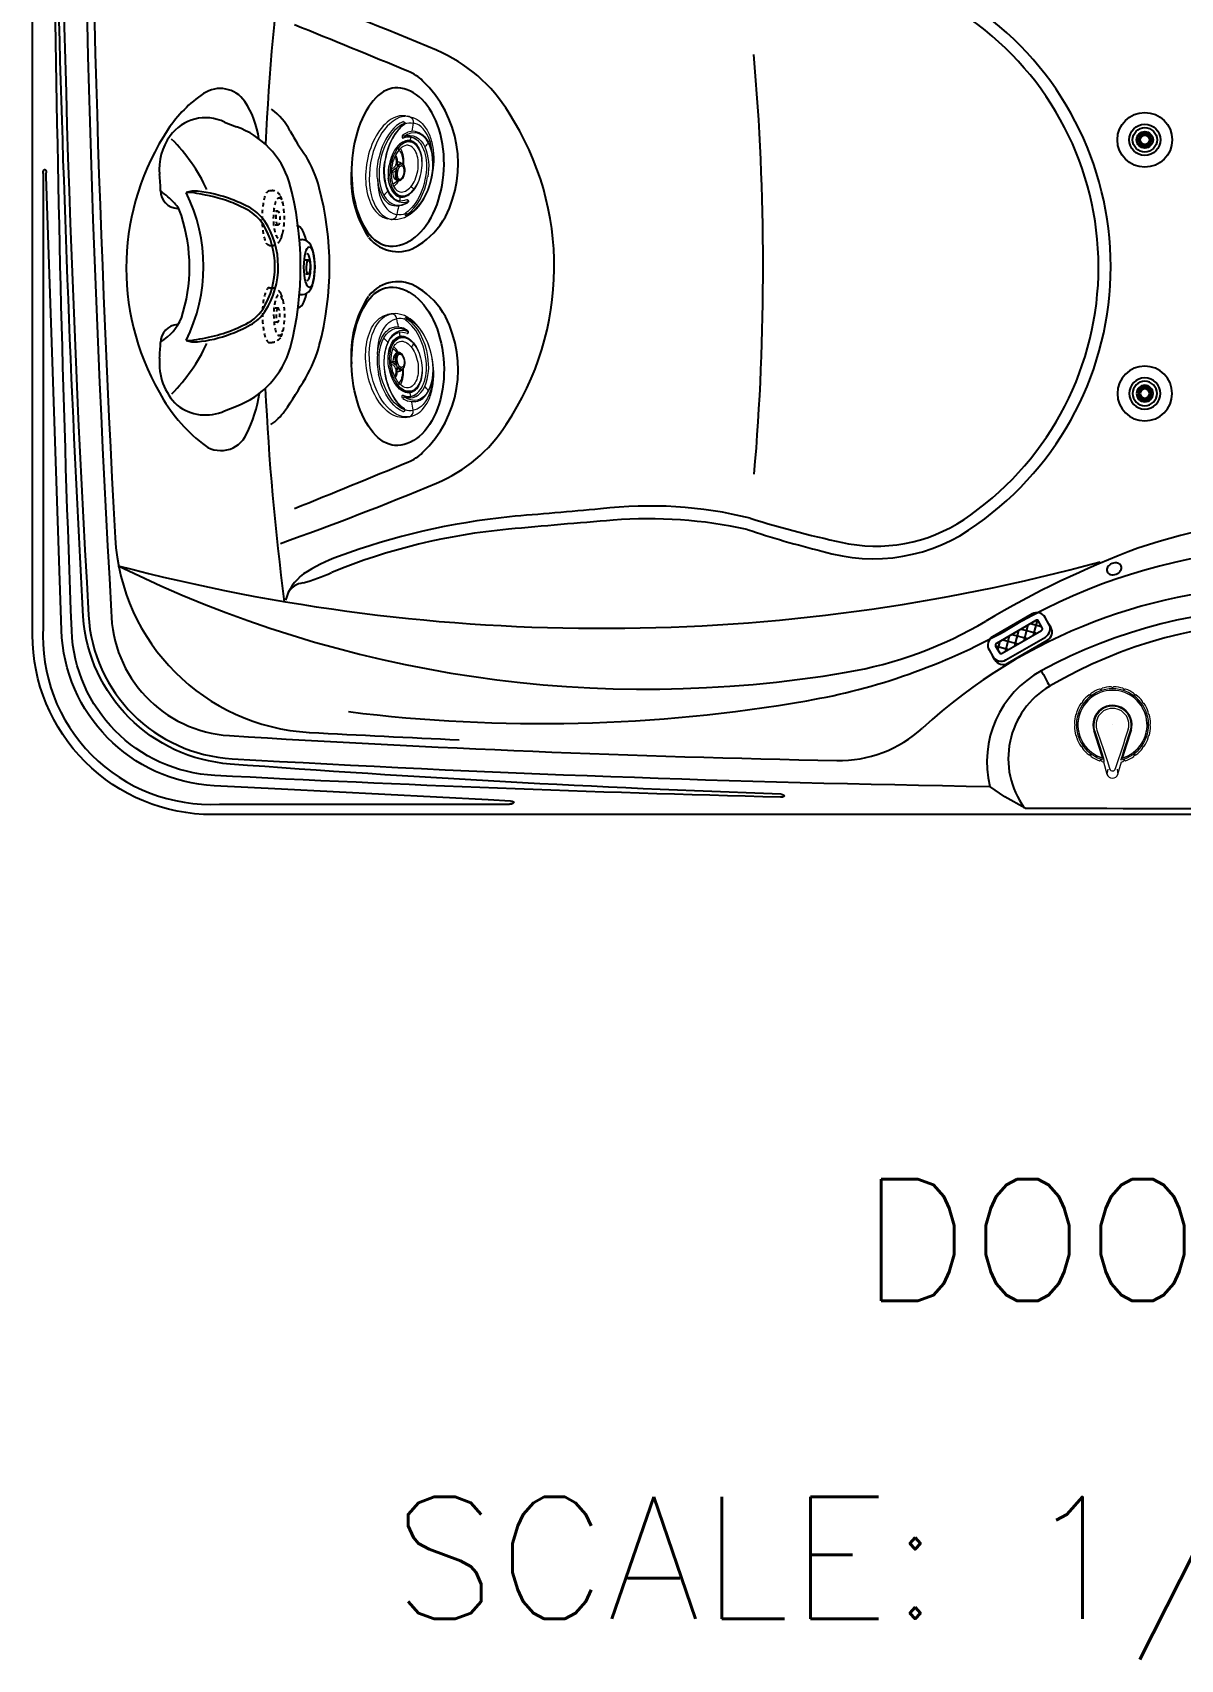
# Model space of a CAD drawing. Header units: inches. Extents: x -1 to 81, y -22 to 129.
# Drawn here: x -0.8 to 36.8, y -21.8 to 31.6 of the extents above; entities that cross this region are included whole.
import ezdxf
from ezdxf.enums import TextEntityAlignment as Align

# ---------------------------------------------------------------- set-up
doc = ezdxf.new("R2010")
doc.units = ezdxf.units.IN
doc.header["$MEASUREMENT"] = 0
doc.linetypes.add('HIDDEN', pattern=[0.375, 0.25, -0.125])
for name, color, linetype in [('1', 4, 'Continuous'), ('1_CYAN', 4, 'Continuous'), ('DIM', 3, 'Continuous')]:
    doc.layers.add(name, color=color, linetype=linetype)
doc.styles.add('SIMPLEX', font='simplex')
doc.styles.get("Standard").update_dxf_attribs({"font": 'simplex.shx'})

# ---------------------------------------------------------------- blocks, each defined once
blk = doc.blocks.new('DIRECTIONAL')
at = {"layer": '1'}
blk.add_circle((0, 0), 0.898, dxfattribs=at)
at = {"layer": '1', "color": 3}
for radius in [0.512, 0.27, 0.23, 0.2, 0.15]:
    blk.add_circle((0, 0), radius, dxfattribs=at)
at = {"layer": '1', "linetype": 'Continuous'}
blk.add_circle((0, 0), 0.4, dxfattribs=at)
blk = doc.blocks.new('HIDMIN')
at = {"layer": '1', "color": 3, "linetype": 'HIDDEN', "ltscale": 0.5}
for p, q in [((0.236, 0.901), (0.316, 0.901)), ((0.506, 0.227), (0.425, 0.228)), ((0.517, -0.231), (0.424, -0.23)), ((0.23, -0.903), (0.31, -0.903))]:
    blk.add_line(p, q, dxfattribs=at)
for centre, radius, start, end in [((0.31, 0.589), 0.311, 30.2709, 88.7629), ((0.201, 0.484), 0.46, 14.6038, 34.8241), ((-1.669, -0.004), 2.392, 348.1275, 14.6038), ((-0.177, -0.317), 0.868, 332.1339, 348.1275), ((0.308, -0.59), 0.312, 270.5203, 334.8693)]:
    blk.add_arc(centre, radius, start, end, dxfattribs=at)
at = {"layer": '1', "color": 3, "linetype": 'HIDDEN', "ltscale": 0.5, "extrusion": (0, 0, -1)}
for centre, major_axis, ratio, start_param, end_param in [((0.233, -0.001), (0.003, 0.902), 0.25882, 3.141586, 6.283185), ((0.546, -0.002), (0.002, 0.667), 0.263764, 8.73561, 13.261433), ((0.511, -0.002), (-0.006, 0.229), 0.262485, 3.141593, 9.424778)]:
    blk.add_ellipse(centre, major_axis=major_axis, ratio=ratio, start_param=start_param, end_param=end_param, dxfattribs=at)
blk = doc.blocks.new('AIRVALVE CAP HS')
at = {"layer": '1', "linetype": 'Continuous', "lineweight": 0}
for p, q in [((-0.179, 1.615), (-0.296, 1.215)), ((0.298, 1.214), (0.181, 1.615)), ((-0.295, 1.097), (-0.296, 1.096)), ((-0.278, 1.151), (-0.295, 1.097)), ((0.296, 1.097), (0.279, 1.151)), ((0.297, 1.096), (0.296, 1.097)), ((0, 0), (0, 0)), ((0, 0), (0.004, 0)), ((0.585, 0.186), (0.585, 0.186))]:
    blk.add_line(p, q, dxfattribs=at)
at = {"layer": '1', "color": 3, "linetype": 'Continuous', "lineweight": 0}
for p, q in [((-0.154, 1.451), (-0.179, 1.615)), ((0.156, 1.451), (0.181, 1.615)), ((-0.519, 0.142), (-0.532, 0.075))]:
    blk.add_line(p, q, dxfattribs=at)
at = {"layer": '1', "linetype": 'Continuous', "lineweight": 0, "flags": 128}
for points in [[(-0.619, 0.177), (-0.612, 0.199), (-0.463, 0.666), (-0.331, 1.084)], [(0.279, 1.151), (0.279, 1.186), (0.282, 1.198), (0.285, 1.208), (0.291, 1.213), (0.298, 1.214)], [(0.332, 1.083), (0.462, 0.674), (0.613, 0.195)]]:
    blk.add_lwpolyline(points, dxfattribs=at)
at = {"layer": '1', "color": 3, "linetype": 'Continuous', "lineweight": 0, "flags": 128}
for points in [[(-0.296, 1.096), (-0.314, 1.039), (-0.387, 0.81), (-0.59, 0.169)], [(0.532, 0.076), (0.523, 0.124), (0.51, 0.172), (0.489, 0.234), (0.394, 0.519), (0.299, 0.804), (0.18, 1.168), (0.101, 1.415), (0.095, 1.438), (0.079, 1.473), (0.053, 1.496), (0.025, 1.508), (-0.007, 1.511), (-0.039, 1.504), (-0.066, 1.486), (-0.085, 1.46), (-0.091, 1.443)], [(0.585, 0.186), (0.567, 0.243), (0.494, 0.472), (0.297, 1.096)]]:
    blk.add_lwpolyline(points, dxfattribs=at)
at = {"layer": '1', "linetype": 'Continuous', "lineweight": 0, "const_width": 0.000295, "flags": 128}
for points in [[(-0.296, 1.215), (-0.285, 1.211), (-0.282, 1.203), (-0.279, 1.192), (-0.277, 1.174), (-0.278, 1.151)], [(0.613, 0.195), (0.609, 0.194), (0.599, 0.191), (0.592, 0.188), (0.587, 0.187), (0.585, 0.186)]]:
    blk.add_lwpolyline(points, dxfattribs=at)
at = {"layer": '1', "color": 3, "linetype": 'Continuous', "lineweight": 0, "const_width": 0.000295, "flags": 128}
for points in [[(-0.153, 1.451), (-0.154, 1.451), (-0.154, 1.451)], [(-0.619, 0.177), (-0.617, 0.177), (-0.613, 0.176), (-0.604, 0.173), (-0.597, 0.171), (-0.592, 0.169), (-0.59, 0.169)]]:
    blk.add_lwpolyline(points, dxfattribs=at)
at = {"layer": '1', "linetype": 'Continuous', "lineweight": 0}
for centre, radius, start, end in [((0.001, 1.563), 0.187, 16.2235, 163.7031), ((0, 0), 1.184, 103.575, 76.3797), ((0, 0), 1.136, 105.0532, 74.9013), ((0, 0), 1.133, 106.9961, 72.958), ((0, 0), 1.25, 110.029, 123.971), ((-0.421, 1.156), 0.02, 49.8127, 110.0289), ((-0.388, 1.195), 0.0312, 229.8127, 346.1879), ((-0.338, 1.183), 0.02, 105.9716, 166.1879), ((0, 0), 1.25, 103.7031, 105.971), ((-0.378, 1.272), 0.194, 284.0271, 295.0553), ((0.411, 1.36), 0.288, 246.6962, 254.1355), ((0, 0), 1.25, 74.029, 76.2235), ((0.339, 1.183), 0.02, 13.8121, 74.0284), ((0.388, 1.195), 0.0312, 193.8121, 310.1873), ((0.421, 1.156), 0.02, 69.9711, 130.1873), ((0, 0), 1.25, 56.029, 69.971), ((0, 0), 1.25, 146.029, 159.971), ((-1.02, 0.687), 0.02, 85.8127, 146.0289), ((-1.016, 0.739), 0.0312, 265.8127, 22.1879), ((-0.969, 0.758), 0.02, 141.9716, 202.1879), ((0, 0), 1.25, 128.029, 141.971), ((-0.758, 0.969), 0.02, 67.8127, 128.0289), ((-0.738, 1.016), 0.0312, 247.8127, 4.1879), ((-0.687, 1.02), 0.02, 123.9716, 184.1879), ((0.687, 1.02), 0.02, 355.8121, 56.0284), ((0.739, 1.016), 0.0312, 175.8121, 292.1873), ((0.758, 0.969), 0.02, 51.9711, 112.1873), ((0, 0), 1.25, 38.029, 51.971), ((0.969, 0.758), 0.02, 337.8121, 38.0284), ((1.016, 0.739), 0.0312, 157.8121, 274.1873), ((1.02, 0.687), 0.02, 33.9711, 94.1873), ((0, 0), 1.25, 20.029, 33.971), ((0, 0), 1.25, 164.029, 177.971), ((-1.229, 0.044), 0.02, 177.9716, 238.1879), ((-1.256, 0), 0.0312, 301.8127, 58.1879), ((-1.182, 0.339), 0.02, 103.8127, 164.0289), ((-1.195, 0.388), 0.0312, 283.8127, 40.1879), ((-1.155, 0.421), 0.02, 159.9716, 220.1879), ((0, 0), 0.644, 163.9951, 17.6697), ((1.195, 0.388), 0.0312, 139.8121, 256.1873), ((1.156, 0.421), 0.02, 319.8121, 20.0284), ((1.183, 0.339), 0.02, 15.9711, 76.1873), ((0, 0), 1.25, 2.029, 15.971), ((1.256, 0), 0.0312, 121.8121, 238.1873), ((1.229, 0.044), 0.02, 301.8121, 2.0284), ((-1.229, -0.043), 0.02, 121.8127, 182.0289), ((0, 0), 1.25, 182.029, 195.971), ((-1.182, -0.338), 0.02, 195.9716, 256.1879), ((-1.195, -0.388), 0.0312, 319.8127, 76.1879), ((-1.155, -0.421), 0.02, 139.8127, 200.0289), ((0, 0), 1.25, 200.029, 213.971), ((0, 0), 1.25, 326.029, 339.971), ((1.195, -0.388), 0.0312, 103.8121, 220.1873), ((1.156, -0.421), 0.02, 339.9711, 40.1873), ((1.183, -0.338), 0.02, 283.8121, 344.0284), ((0, 0), 1.25, 344.029, 357.971), ((1.229, -0.043), 0.02, 357.9711, 58.1873), ((-1.02, -0.687), 0.02, 213.9716, 274.1879), ((-1.016, -0.738), 0.0312, 337.8127, 94.1879), ((-0.969, -0.758), 0.02, 157.8127, 218.0289), ((0, 0), 1.25, 218.029, 231.971), ((-0.758, -0.969), 0.02, 231.9716, 292.1879), ((-0.738, -1.016), 0.0312, 355.8127, 112.1879), ((-0.687, -1.02), 0.02, 175.8127, 236.0289), ((0, 0), 1.25, 236.029, 249.971), ((0, 0), 1.25, 290.029, 303.971), ((0.687, -1.02), 0.02, 303.9711, 4.1873), ((0.739, -1.016), 0.0312, 67.8121, 184.1873), ((0.758, -0.969), 0.02, 247.8121, 308.0284), ((0, 0), 1.25, 308.029, 321.971), ((1.016, -0.738), 0.0312, 85.8121, 202.1873), ((0.969, -0.758), 0.02, 321.9711, 22.1873), ((1.02, -0.687), 0.02, 265.8121, 326.0284), ((-0.421, -1.155), 0.02, 249.9716, 310.1879), ((-0.388, -1.195), 0.0312, 13.8127, 130.1879), ((-0.338, -1.182), 0.02, 193.8127, 254.0289), ((0, 0), 1.25, 254.029, 267.9711), ((-0.043, -1.229), 0.02, 267.9711, 328.1873), ((0, -1.256), 0.0312, 31.8121, 148.1873), ((0.044, -1.229), 0.02, 211.8121, 272.0284), ((0, 0), 1.25, 272.0284, 285.971), ((0.339, -1.182), 0.02, 285.9711, 346.1873), ((0.388, -1.195), 0.0312, 49.8121, 166.1873), ((0.421, -1.155), 0.02, 229.8121, 290.0284)]:
    blk.add_arc(centre, radius, start, end, dxfattribs=at)
at = {"layer": '1', "color": 3, "linetype": 'Continuous', "lineweight": 0}
for centre, radius, start, end in [((-80.261, 27.095), 84.174, 341.32478, 342.25745), ((0, 0), 0.614, 164.0327, 17.6728), ((0, -0.005), 0.538, 171.4024, 8.6451)]:
    blk.add_arc(centre, radius, start, end, dxfattribs=at)
blk = doc.blocks.new('HHPILLOW')
at = {"layer": '1', "color": 4, "linetype": 'Continuous'}
for p, q in [((-2.494, 4.753), (-2.106, 4.601)), ((-2.494, -4.721), (-2.105, -4.568))]:
    blk.add_line(p, q, dxfattribs=at)
for centre, radius, start, end in [((-3.119, 3.46), 1.437, 64.1987, 144.2452), ((-2.776, 3.213), 1.86, 144.2452, 185.5943), ((-3.046, 1.973), 2.791, 17.2128, 70.3086), ((-10.994, 2.408), 6.398, 0.8252, 5.5943), ((-10.492, 0), 10.492, 345.3048, 15.4736), ((-4.011, 2.508), 0.586, 180.8252, 266.9137), ((-7.36, -1.092), 4.531, 44.7353, 52.3377), ((-3.671, 1.428), 1.017, 75.1386, 94.7227), ((-4.23, -3.123), 5.594, 69.8472, 81.5495), ((-4.763, 1.481), 0.874, 13.5856, 44.7353), ((-9.079, 0.003), 5.433, 342.0198, 18.0525), ((-3.656, -1.561), 3.93, 60.8599, 69.8472), ((-2.482, 0.546), 1.517, 34.445, 60.8599), ((-3.535, 0.016), 2.691, 328.9514, 31.0644), ((-2.512, -0.493), 1.555, 293.0024, 325.5708), ((-4.003, -2.481), 0.592, 93.7208, 179.9264), ((-5.477, -1.003), 1.703, 301.6981, 336.9534), ((-4.133, 2.742), 5.171, 278.0716, 295.5287), ((-80.292, 1.855), 75.821, 356.33867, 356.72241), ((-3.709, -1.15), 1.264, 267.6769, 283.819), ((-3.153, -1.833), 2.929, 290.9659, 343.5656), ((-2.737, -3.166), 1.897, 174.5895, 226.1127), ((-3.119, -3.349), 1.508, 231.7423, 294.5088)]:
    blk.add_arc(centre, radius, start, end, dxfattribs=at)
at = {"layer": '1', "color": 3, "linetype": 'Continuous'}
for centre, radius, start, end in [((-8.344, 0.09), 5.811, 24.9174, 44.9484), ((-8.621, 0.019), 5.435, 333.4141, 26.4613), ((-3.452, 1.377), 1.112, 86.4894, 105.933), ((-3.922, -2.198), 4.716, 69.3638, 83.4488), ((-3.755, -1.817), 4.3, 61.6983, 69.6641), ((-2.409, 0.629), 1.509, 35.7694, 62.6585), ((-3.453, 0.015), 2.717, 327.0779, 33.3886), ((-2.257, -0.759), 1.292, 297.8633, 327.0779), ((-3.752, 1.839), 4.289, 289.7147, 299.2887), ((-8.354, -0.051), 5.824, 315.0702, 335.0709), ((-3.475, -1.533), 0.925, 252.0318, 275.4073), ((-3.771, 1.593), 4.065, 275.4073, 291.1401)]:
    blk.add_arc(centre, radius, start, end, dxfattribs=at)
blk = doc.blocks.new('75DEGSPKR')
at = {"layer": '1', "linetype": 'Continuous'}
h = blk.add_hatch(dxfattribs=at)
h.set_pattern_fill('ANSI37', color=3, scale=2, angle=-90, style=0)
h.set_pattern_definition([(315, (-99.25958, 50.49387), (0.1767767, 0.1767767), []), (45, (-99.25958, 50.49387), (-0.1767767, 0.1767767), [])])
edge = h.paths.add_edge_path()
edge.add_line((0.75, -0.25), (-0.75, -0.25))
edge.add_arc((-0.75, -0.312), 0.0625, 90, 180)
edge.add_line((-0.813, -0.313), (-0.814, -0.563))
edge.add_arc((-0.751, -0.563), 0.0625, 180, 270)
edge.add_line((-0.751, -0.625), (0.749, -0.625))
edge.add_arc((0.749, -0.563), 0.0625, 270, 360)
edge.add_line((0.811, -0.563), (0.812, -0.313))
edge.add_arc((0.75, -0.313), 0.0625, 360, 450)
at = {"layer": '1'}
for p, q in [((-1.063, -0.688), (-1.064, -0.563)), ((1.062, -0.688), (1.061, -0.563))]:
    blk.add_line(p, q, dxfattribs=at)
at = {"layer": '1', "linetype": 'Continuous'}
blk.add_line((-0.751, -1), (0.749, -1), dxfattribs=at)
blk.add_lwpolyline([(0.75, 0), (-0.75, 0, 0.414214), (-1.063, -0.313), (-1.064, -0.563, 0.414214), (-0.751, -0.875), (0.749, -0.875, 0.414214), (1.061, -0.563), (1.062, -0.313, 0.414214)], format="xyb", close=True, dxfattribs=at)
at = {"layer": '1', "color": 3, "linetype": 'Continuous'}
blk.add_lwpolyline([(0.75, -0.25), (-0.75, -0.25, 0.414214), (-0.813, -0.313), (-0.814, -0.563, 0.414214), (-0.751, -0.625), (0.749, -0.625, 0.414214), (0.811, -0.563), (0.812, -0.313, 0.414214)], format="xyb", close=True, dxfattribs=at)
at = {"layer": '1', "linetype": 'Continuous'}
for centre, radius, start, end in [((-0.751, -0.688), 0.312, 180, 270), ((0.749, -0.688), 0.313, 270, 0)]:
    blk.add_arc(centre, radius, start, end, dxfattribs=at)
blk = doc.blocks.new('1465601ISO2')
at = {"layer": '1_CYAN', "color": 3, "linetype": 'Continuous', "lineweight": 15}
for p, q in [((-14.02, 0.52), (-14.24, 0.39)), ((-13.81, 0.65), (-14.14, 0.46)), ((-13.69, 0.72), (-14.02, 0.52)), ((-13.08, 0.07), (-13.17, 0.02)), ((-13.04, 0.08), (-13.13, 0.03)), ((-14.18, -1.79), (-14.25, -1.83)), ((-13.66, -1.58), (-13.16, -1.52)), ((-12.4, -1.69), (-12.35, -1.66)), ((-8.85, -0.47), (-8.53, -0.76)), ((-8.53, -0.76), (-8.53, -0.77)), ((-13.02, -2.82), (-13.06, -2.84)), ((-10.68, -5.09), (-10.96, -5.41)), ((-10.96, -5.42), (-10.95, -5.41)), ((-10.82, -5.3), (-10.52, -4.95)), ((-10.52, -4.95), (-10.59, -4.99)), ((-10.19, -5.35), (-10.19, -5.37)), ((-10.19, -5.37), (-10.17, -5.44)), ((-10.14, -5.46), (-10.05, -5.62)), ((-9.76, -5.75), (-9.73, -5.76)), ((-9.35, -5.87), (-9.12, -5.88)), ((-9.47, -7.35), (-9.49, -7.38)), ((-9.46, -7.35), (-9.31, -7.18)), ((-11.14, -9.39), (-11.17, -9.38)), ((-9.83, -10.37), (-9.91, -10.42)), ((-9.88, -10.41), (-9.8, -10.36)), ((-9.15, -9.61), (-9.16, -9.62)), ((-9.15, -9.61), (-9.12, -9.59)), ((-7.91, -10.6), (-7.84, -10.56)), ((-7.89, -10.59), (-7.91, -10.6)), ((-9, -12.08), (-9.04, -12.06)), ((-6.83, -12.2), (-6.96, -12.26)), ((-6.95, -12.26), (-6.88, -12.22)), ((-6.83, -12.2), (-6.37, -11.93)), ((-6.25, -11.86), (-6.38, -11.93)), ((-6.25, -11.86), (-6.37, -11.93)), ((-6.26, -11.85), (-6.25, -11.86))]:
    blk.add_line(p, q, dxfattribs=at)
at = {"layer": '1_CYAN', "color": 3, "linetype": 'Continuous', "lineweight": 15, "flags": 128}
for points in [[(-14.24, 0.39), (-14.54, 0.18), (-14.81, -0.06), (-15.03, -0.32), (-15.21, -0.58), (-15.35, -0.82), (-15.47, -1.05), (-15.59, -1.35), (-15.71, -1.72), (-15.81, -2.17), (-15.85, -2.48), (-15.88, -2.78), (-15.89, -3.04), (-15.89, -3.25), (-15.89, -3.49), (-15.87, -3.73), (-15.85, -4), (-15.81, -4.32), (-15.75, -4.69), (-15.66, -5.1), (-15.54, -5.56), (-15.39, -6.07), (-15.18, -6.62), (-14.81, -7.46), (-14.38, -8.25), (-14.3, -8.37)], [(-14.14, 0.46), (-13.86, 0.6), (-13.54, 0.71), (-13.17, 0.78), (-12.76, 0.8), (-12.29, 0.76), (-11.78, 0.65), (-11.22, 0.46), (-10.75, 0.24), (-10.25, -0.04), (-9.74, -0.39), (-9.22, -0.81), (-8.7, -1.3), (-8.2, -1.84), (-7.71, -2.43), (-7.26, -3.08), (-6.83, -3.76), (-6.45, -4.48), (-6.12, -5.21), (-5.84, -5.94), (-5.62, -6.66), (-5.47, -7.35), (-5.37, -8), (-5.32, -8.6), (-5.33, -9.16), (-5.37, -9.67), (-5.48, -10.25), (-5.65, -10.75), (-5.85, -11.17), (-6.07, -11.52), (-6.32, -11.8), (-6.57, -12.02), (-6.83, -12.2)], [(-13.67, 0.72), (-13.42, 0.84), (-13.15, 0.94), (-12.86, 1.01), (-12.57, 1.05), (-12.26, 1.06), (-11.94, 1.03), (-11.61, 0.98), (-11.27, 0.9), (-10.93, 0.79), (-10.59, 0.64), (-10.24, 0.47), (-9.89, 0.27), (-9.54, 0.05), (-9.2, -0.2), (-8.86, -0.48)], [(-13.16, 0.02), (-13.16, 0.02), (-13.13, 0.03)], [(-13.11, 0.08), (-12.58, 0.03), (-12.02, -0.12), (-11.56, -0.31), (-11.09, -0.56), (-10.52, -0.93), (-9.95, -1.39), (-9.58, -1.73), (-9.22, -2.11), (-8.87, -2.52), (-8.53, -2.96), (-8.06, -3.66)], [(-15.34, -5.68), (-15.41, -5.42), (-15.57, -4.66), (-15.65, -3.95), (-15.66, -3.31), (-15.61, -2.73), (-15.5, -2.24), (-15.36, -1.81), (-15.18, -1.45), (-14.98, -1.15), (-14.77, -0.91), (-14.54, -0.71), (-14.32, -0.56)], [(-14.25, -1.83), (-14.48, -1.98), (-14.65, -2.12), (-14.77, -2.25), (-14.87, -2.38), (-15.01, -2.58), (-15.12, -2.78), (-15.2, -2.95), (-15.28, -3.18), (-15.36, -3.49), (-15.42, -3.82), (-15.45, -4.16), (-15.46, -4.5), (-15.43, -5.08), (-15.33, -5.69), (-15.18, -6.31), (-15.04, -6.77), (-14.88, -7.19), (-14.8, -7.38), (-14.68, -7.64), (-14.53, -7.95), (-14.33, -8.32), (-14.08, -8.74)], [(-15.37, -3.87), (-15.24, -3.31), (-15.03, -2.83), (-14.75, -2.43), (-14.41, -2.13), (-14, -1.92), (-13.54, -1.82), (-13.04, -1.82), (-12.5, -1.93)], [(-12.5, -1.93), (-12.95, -1.95), (-13.35, -2.06), (-13.72, -2.25), (-14.03, -2.52), (-14.3, -2.86), (-14.5, -3.27), (-14.64, -3.75), (-14.72, -4.28)], [(-14.18, -1.79), (-13.97, -1.68), (-13.66, -1.58)], [(-13.21, -0.21), (-12.61, -0.41), (-12.01, -0.72), (-11.41, -1.11), (-10.81, -1.6), (-10.24, -2.17), (-9.7, -2.81), (-9.2, -3.5), (-8.76, -4.24)], [(-13.21, -0.21), (-12.8, -0.25), (-12.39, -0.34), (-11.96, -0.48), (-11.52, -0.67), (-11.09, -0.92), (-10.65, -1.21), (-10.22, -1.55), (-9.8, -1.93), (-9.4, -2.35), (-9.01, -2.81), (-8.64, -3.3), (-8.29, -3.81)], [(-13.12, -0.33), (-12.74, -0.44), (-12.43, -0.57), (-12.19, -0.69), (-12, -0.79), (-11.82, -0.9), (-11.35, -1.22), (-10.88, -1.61), (-10.42, -2.04), (-10, -2.5), (-9.88, -2.65), (-9.73, -2.83), (-9.55, -3.08), (-9.32, -3.39), (-9.07, -3.78), (-8.79, -4.25)], [(-12.39, -1.65), (-12.33, -1.67), (-12.28, -1.72), (-12.24, -1.78), (-12.2, -1.85), (-12.19, -1.92), (-12.19, -1.98), (-12.21, -2.03), (-12.25, -2.05), (-12.28, -2.06)], [(-8.53, -0.77), (-8.2, -1.09), (-7.88, -1.43), (-7.56, -1.79), (-7.26, -2.17), (-6.97, -2.56), (-6.7, -2.97), (-6.44, -3.39), (-6.2, -3.82), (-5.97, -4.25), (-5.77, -4.7), (-5.58, -5.15), (-5.41, -5.6), (-5.27, -6.05), (-5.14, -6.49), (-5.04, -6.94), (-4.96, -7.38), (-4.91, -7.81), (-4.88, -8.23), (-4.87, -8.63), (-4.88, -9.03), (-4.92, -9.41), (-4.98, -9.77), (-5.07, -10.11), (-5.17, -10.43), (-5.3, -10.73), (-5.45, -11), (-5.63, -11.25), (-5.82, -11.48), (-6.03, -11.68), (-6.26, -11.85)], [(-14.06, -8.72), (-14.41, -8.12), (-14.72, -7.49), (-14.97, -6.85), (-15.17, -6.22), (-15.31, -5.59), (-15.39, -4.98), (-15.41, -4.41), (-15.37, -3.87)], [(-13.35, -2.3), (-13.55, -2.44), (-13.74, -2.61), (-13.91, -2.81), (-14.06, -3.05), (-14.18, -3.3), (-14.28, -3.58), (-14.35, -3.89), (-14.4, -4.22), (-14.42, -4.56), (-14.42, -4.92), (-14.39, -5.3), (-14.33, -5.69), (-14.25, -6.07), (-14.14, -6.47), (-14.01, -6.87), (-13.85, -7.28), (-13.64, -7.74), (-13.4, -8.19)], [(-9.07, -9.69), (-9.26, -9.78), (-9.46, -9.84), (-9.68, -9.87), (-9.9, -9.87), (-10.14, -9.84), (-10.38, -9.79), (-10.63, -9.7), (-10.89, -9.59), (-11.14, -9.45), (-11.4, -9.28), (-11.65, -9.09), (-11.89, -8.88), (-12.13, -8.64), (-12.37, -8.39), (-12.59, -8.11), (-12.8, -7.83), (-12.99, -7.52), (-13.17, -7.21), (-13.34, -6.89), (-13.48, -6.57), (-13.61, -6.24), (-13.71, -5.91), (-13.8, -5.58), (-13.86, -5.26), (-13.9, -4.95), (-13.91, -4.65), (-13.91, -4.36), (-13.88, -4.08), (-13.83, -3.82), (-13.76, -3.58), (-13.66, -3.36), (-13.55, -3.17), (-13.41, -3), (-13.26, -2.85), (-13.08, -2.74)], [(-11.17, -9.38), (-11.42, -9.22), (-11.66, -9.04), (-11.91, -8.83), (-12.14, -8.6), (-12.37, -8.36), (-12.59, -8.09), (-12.79, -7.81), (-12.98, -7.52), (-13.16, -7.21), (-13.32, -6.9), (-13.46, -6.58), (-13.58, -6.26), (-13.68, -5.93), (-13.76, -5.62), (-13.82, -5.3), (-13.85, -5), (-13.87, -4.7), (-13.85, -4.42), (-13.82, -4.16), (-13.76, -3.91), (-13.68, -3.68), (-13.58, -3.48), (-13.46, -3.3), (-13.32, -3.14), (-13.16, -3.01), (-12.98, -2.91), (-12.79, -2.84), (-12.59, -2.79), (-12.37, -2.78), (-12.14, -2.79), (-11.91, -2.84), (-11.66, -2.91), (-11.42, -3.01), (-11.17, -3.15)], [(-13.06, -2.84), (-13.27, -3.01), (-13.42, -3.17), (-13.51, -3.29), (-13.56, -3.38), (-13.61, -3.47), (-13.67, -3.58), (-13.76, -3.84), (-13.83, -4.12), (-13.86, -4.4), (-13.87, -4.67), (-13.87, -4.89), (-13.85, -5.08), (-13.82, -5.32), (-13.76, -5.61), (-13.75, -5.68)], [(-10.97, -8.85), (-11.2, -8.71), (-11.43, -8.54), (-11.65, -8.34), (-11.87, -8.13), (-12.07, -7.89), (-12.27, -7.64), (-12.46, -7.38), (-12.63, -7.1), (-12.78, -6.82), (-12.92, -6.53), (-13.03, -6.23), (-13.13, -5.93), (-13.21, -5.64), (-13.27, -5.35), (-13.3, -5.07), (-13.31, -4.8), (-13.3, -4.54), (-13.27, -4.3), (-13.21, -4.07), (-13.13, -3.87), (-13.03, -3.68), (-12.92, -3.52), (-12.78, -3.39), (-12.63, -3.28), (-12.58, -3.26)], [(-13.08, -2.74), (-12.9, -2.65), (-12.69, -2.58), (-12.48, -2.55), (-12.25, -2.55), (-12.02, -2.58), (-11.77, -2.63), (-11.52, -2.72), (-11.27, -2.83), (-11.01, -2.97), (-10.76, -3.14), (-10.51, -3.33), (-10.26, -3.54), (-10.02, -3.78), (-9.79, -4.04), (-9.57, -4.31), (-9.36, -4.6), (-9.16, -4.9), (-8.98, -5.21), (-8.82, -5.53), (-8.68, -5.85), (-8.55, -6.18), (-8.44, -6.51), (-8.36, -6.84), (-8.3, -7.16), (-8.26, -7.47), (-8.24, -7.77), (-8.25, -8.07), (-8.28, -8.34), (-8.33, -8.6), (-8.4, -8.84), (-8.49, -9.06), (-8.61, -9.25), (-8.75, -9.42), (-8.9, -9.57), (-9.07, -9.69)], [(-13.02, -2.82), (-12.88, -2.74), (-12.69, -2.67), (-12.48, -2.62), (-12.25, -2.61), (-12.02, -2.62), (-11.78, -2.67), (-11.53, -2.75), (-11.28, -2.85), (-11.02, -2.99), (-10.77, -3.15), (-10.51, -3.33), (-10.26, -3.54), (-10.1, -3.7)], [(-12.58, -3.26), (-12.36, -3.18), (-12.13, -3.15), (-11.91, -3.17), (-11.53, -3.27), (-11.13, -3.46)], [(-11.16, -3.44), (-11.23, -3.63), (-11.29, -3.97), (-11.29, -4.1), (-11.29, -4.22), (-11.29, -4.33), (-11.27, -4.47), (-11.24, -4.68), (-11.16, -5.04), (-11.01, -5.47), (-11, -5.48)], [(-11.13, -3.46), (-11.13, -3.46), (-11.17, -3.42), (-11.19, -3.36), (-11.2, -3.29), (-11.19, -3.22), (-11.17, -3.15)], [(-11.17, -3.15), (-10.92, -3.3), (-10.67, -3.48), (-10.43, -3.69), (-10.19, -3.92), (-9.96, -4.17), (-9.75, -4.43), (-9.54, -4.71), (-9.35, -5.01), (-9.17, -5.31), (-9.01, -5.63), (-8.87, -5.95), (-8.75, -6.27), (-8.65, -6.59), (-8.57, -6.91), (-8.51, -7.22), (-8.48, -7.53), (-8.47, -7.82), (-8.48, -8.1), (-8.51, -8.37), (-8.57, -8.61), (-8.65, -8.84), (-8.75, -9.05), (-8.87, -9.23), (-9.01, -9.38), (-9.17, -9.51), (-9.35, -9.61), (-9.54, -9.69), (-9.75, -9.73), (-9.96, -9.75), (-10.19, -9.73), (-10.43, -9.69), (-10.67, -9.61), (-10.92, -9.51), (-11.17, -9.38)], [(-11.13, -3.46), (-10.81, -3.67), (-10.53, -3.9), (-10.3, -4.11), (-10.14, -4.28), (-10.05, -4.38), (-9.95, -4.5), (-9.84, -4.64), (-9.71, -4.81), (-9.53, -5.09), (-9.35, -5.41), (-9.2, -5.7), (-9.04, -6.08), (-8.93, -6.39), (-8.83, -6.75), (-8.76, -7.13), (-8.72, -7.5), (-8.73, -7.83), (-8.77, -8.13), (-8.83, -8.37), (-8.86, -8.45), (-8.9, -8.55), (-8.96, -8.66), (-9.09, -8.83), (-9.28, -8.99)], [(-8.79, -4.25), (-8.52, -4.79), (-8.3, -5.28), (-8.15, -5.7), (-8.04, -6.05), (-7.96, -6.33), (-7.91, -6.58), (-7.82, -7.1), (-7.77, -7.6), (-7.77, -8.03), (-7.81, -8.42), (-7.88, -8.8), (-8, -9.18), (-8.12, -9.44), (-8.26, -9.67), (-8.35, -9.77), (-8.46, -9.9), (-8.61, -10.03), (-8.81, -10.17)], [(-8.76, -4.24), (-8.77, -4.25), (-8.79, -4.25), (-8.79, -4.25), (-8.79, -4.25)], [(-8.29, -3.81), (-7.94, -4.42), (-7.64, -5.04), (-7.38, -5.68), (-7.19, -6.32), (-7.05, -6.95), (-6.98, -7.56), (-6.97, -8.14), (-7.02, -8.69)], [(-10.95, -5.41), (-10.96, -5.42), (-11.01, -5.49), (-11.06, -5.64), (-11.08, -5.8), (-11.07, -5.99), (-11.02, -6.25), (-10.92, -6.51), (-10.81, -6.72), (-10.7, -6.9), (-10.55, -7.09), (-10.39, -7.25), (-10.24, -7.37), (-10.09, -7.46), (-9.92, -7.52), (-9.82, -7.53), (-9.7, -7.52), (-9.57, -7.46), (-9.49, -7.37)], [(-9.84, -6.11), (-9.74, -6.28), (-9.67, -6.46), (-9.64, -6.52), (-9.62, -6.59), (-9.6, -6.66), (-9.59, -6.73), (-9.57, -6.79), (-9.57, -6.81), (-9.56, -6.86), (-9.56, -6.93), (-9.55, -7), (-9.56, -7.05), (-9.56, -7.09), (-9.57, -7.19), (-9.6, -7.26), (-9.61, -7.3), (-9.62, -7.31), (-9.62, -7.32), (-9.62, -7.32), (-9.62, -7.32), (-9.62, -7.32), (-9.62, -7.32), (-9.62, -7.32), (-9.62, -7.32), (-9.62, -7.32), (-9.62, -7.32), (-9.62, -7.32), (-9.62, -7.32), (-9.68, -7.4), (-9.77, -7.45), (-9.87, -7.47), (-9.98, -7.46), (-10.01, -7.46), (-10.04, -7.45), (-10.08, -7.44), (-10.11, -7.42), (-10.11, -7.42), (-10.13, -7.41), (-10.19, -7.38), (-10.24, -7.35), (-10.32, -7.29), (-10.41, -7.21), (-10.51, -7.12), (-10.54, -7.09), (-10.58, -7.04), (-10.62, -7), (-10.66, -6.94), (-10.7, -6.88), (-10.74, -6.82), (-10.76, -6.79), (-10.79, -6.74), (-10.83, -6.67), (-10.87, -6.59), (-10.92, -6.48), (-10.99, -6.29), (-11.01, -6.21), (-11.02, -6.17), (-11.02, -6.16), (-11.03, -6.14), (-11.03, -6.14), (-11.03, -6.14), (-11.03, -6.14), (-11.03, -6.13), (-11.03, -6.1), (-11.05, -5.99), (-11.05, -5.91), (-11.05, -5.84), (-11.04, -5.71), (-11, -5.6), (-10.94, -5.51), (-10.86, -5.45), (-10.81, -5.43), (-10.76, -5.41), (-10.71, -5.41), (-10.65, -5.41), (-10.6, -5.42), (-10.53, -5.44), (-10.46, -5.47), (-10.4, -5.51)], [(-10.95, -5.41), (-10.92, -5.37), (-10.82, -5.3)], [(-9.87, -7.33), (-9.94, -7.34), (-9.98, -7.34), (-10.03, -7.34), (-10.12, -7.31), (-10.17, -7.29), (-10.22, -7.26), (-10.31, -7.2), (-10.41, -7.12), (-10.51, -7.02), (-10.59, -6.91), (-10.64, -6.85), (-10.68, -6.79), (-10.72, -6.73), (-10.75, -6.66), (-10.79, -6.59), (-10.82, -6.52), (-10.84, -6.45), (-10.87, -6.38), (-10.89, -6.31), (-10.91, -6.24), (-10.92, -6.17), (-10.93, -6.1), (-10.93, -6.04), (-10.93, -5.97), (-10.92, -5.91), (-10.9, -5.86), (-10.89, -5.81), (-10.86, -5.77), (-10.84, -5.73), (-10.8, -5.7), (-10.77, -5.68), (-10.74, -5.66)], [(-10.74, -5.66), (-10.71, -5.65), (-10.63, -5.64), (-10.58, -5.65), (-10.54, -5.66), (-10.44, -5.7), (-10.39, -5.72), (-10.35, -5.75), (-10.25, -5.83), (-10.2, -5.87), (-10.15, -5.92), (-10.07, -6.02), (-10.02, -6.07), (-9.98, -6.13), (-9.9, -6.26), (-9.87, -6.32), (-9.83, -6.39), (-9.8, -6.46), (-9.77, -6.53), (-9.75, -6.6), (-9.73, -6.68), (-9.71, -6.75), (-9.7, -6.82), (-9.69, -6.89), (-9.69, -6.95), (-9.69, -7.02), (-9.7, -7.08), (-9.71, -7.13), (-9.73, -7.18), (-9.75, -7.22), (-9.78, -7.26), (-9.81, -7.29), (-9.87, -7.33)], [(-10.59, -4.99), (-10.66, -5.05), (-10.68, -5.09)], [(-10.37, -4.92), (-10.37, -4.92), (-10.52, -4.95)], [(-10.14, -5.46), (-10.14, -5.51), (-10.15, -5.53), (-10.16, -5.55), (-10.19, -5.56), (-10.23, -5.57), (-10.31, -5.55), (-10.4, -5.51)], [(-10.35, -5.39), (-10.3, -5.16), (-10.28, -5.12)], [(-10.17, -5.44), (-10.17, -5.46), (-10.17, -5.48), (-10.17, -5.49), (-10.17, -5.49), (-10.18, -5.5), (-10.21, -5.5), (-10.24, -5.49), (-10.35, -5.39)], [(-10.26, -5.12), (-10.27, -5.13), (-10.28, -5.13)], [(-10.26, -5.12), (-10.18, -5.29), (-10.14, -5.46)], [(-10.17, -5.44), (-10.16, -5.45), (-10.14, -5.46)], [(-10.05, -5.62), (-10.01, -5.71), (-9.97, -5.78)], [(-9.97, -5.78), (-9.97, -5.73), (-9.96, -5.71), (-9.95, -5.69), (-9.92, -5.68), (-9.88, -5.67), (-9.79, -5.69), (-9.7, -5.72)], [(-9.84, -6.11), (-9.92, -5.95), (-9.97, -5.78)], [(-9.92, -5.79), (-9.92, -5.77), (-9.93, -5.75), (-9.92, -5.74), (-9.92, -5.74), (-9.91, -5.73), (-9.88, -5.72), (-9.83, -5.73), (-9.76, -5.75)], [(-9.74, -5.75), (-9.71, -5.76), (-9.68, -5.78)], [(-9.29, -6.08), (-9.5, -6.07), (-9.72, -6.05)], [(-9.72, -6.05), (-9.61, -6.24), (-9.51, -6.46), (-9.47, -6.58), (-9.43, -6.72), (-9.42, -6.76), (-9.41, -6.81), (-9.4, -6.86), (-9.39, -6.92), (-9.39, -6.97), (-9.39, -6.99), (-9.39, -6.99), (-9.39, -6.99), (-9.39, -6.99), (-9.39, -7), (-9.39, -7), (-9.39, -7), (-9.39, -7), (-9.39, -7), (-9.39, -7), (-9.39, -7), (-9.39, -7), (-9.39, -7.12), (-9.41, -7.22), (-9.44, -7.3), (-9.47, -7.35)], [(-9.67, -5.78), (-9.42, -5.86), (-9.41, -5.86)], [(-9.35, -5.87), (-9.38, -5.87), (-9.41, -5.86)], [(-9.29, -6.08), (-9.28, -6.03), (-9.27, -5.99), (-9.23, -5.92), (-9.21, -5.89), (-9.19, -5.87), (-9.18, -5.87)], [(-9.19, -6.62), (-9.22, -6.35), (-9.29, -6.08)], [(-6.95, -6.19), (-6.71, -6.99), (-6.55, -7.75), (-6.47, -8.45), (-6.46, -9.1), (-6.51, -9.67), (-6.62, -10.17), (-6.76, -10.59), (-6.94, -10.95), (-7.14, -11.25), (-7.35, -11.5), (-7.58, -11.69), (-7.8, -11.84)], [(-6.95, -6.19), (-6.84, -6.62), (-6.76, -7.04), (-6.71, -7.47), (-6.69, -7.88), (-6.69, -8.26), (-6.73, -8.63), (-6.79, -8.99), (-6.88, -9.32), (-7, -9.62), (-7.14, -9.89), (-7.27, -10.07)], [(-14.08, -8.74), (-14.08, -8.74), (-14.08, -8.74), (-14.07, -8.73), (-14.06, -8.72)], [(-14.08, -8.74), (-13.68, -9.33), (-13.29, -9.83), (-12.92, -10.26), (-12.58, -10.61), (-12.17, -10.98), (-11.82, -11.26), (-11.52, -11.49), (-11.35, -11.6), (-11.19, -11.7), (-11.03, -11.79), (-10.89, -11.87), (-10.71, -11.97), (-10.47, -12.08), (-10.17, -12.19), (-9.83, -12.3), (-9.44, -12.38), (-9, -12.42)], [(-9.13, -12.31), (-9.53, -12.28), (-9.95, -12.19), (-10.38, -12.05), (-10.81, -11.85), (-11.25, -11.61), (-11.69, -11.32), (-12.12, -10.98), (-12.54, -10.59), (-12.95, -10.18), (-13.34, -9.72), (-13.71, -9.24), (-14.06, -8.72)], [(-9.13, -12.31), (-9.74, -12.12), (-10.35, -11.82), (-10.96, -11.43), (-11.57, -10.95), (-12.15, -10.39), (-12.7, -9.76), (-13.2, -9.07), (-13.66, -8.33)], [(-13.4, -8.19), (-13.15, -8.63), (-12.87, -9.05), (-12.56, -9.47), (-12.24, -9.87), (-11.91, -10.23), (-11.57, -10.56), (-11.21, -10.88), (-10.85, -11.17), (-10.49, -11.41), (-10.13, -11.62), (-9.76, -11.8), (-9.39, -11.95), (-9.07, -12.04)], [(-11.64, -9.05), (-11.47, -9.19), (-11.15, -9.4)], [(-9.28, -8.99), (-9.32, -9.01), (-9.49, -9.09), (-9.67, -9.15), (-9.87, -9.17), (-10.08, -9.16), (-10.29, -9.13), (-10.51, -9.06), (-10.74, -8.97), (-10.97, -8.85)], [(-9.95, -10.66), (-9.51, -10.64), (-9.1, -10.54), (-8.74, -10.35), (-8.42, -10.08), (-8.16, -9.73), (-7.95, -9.32), (-7.81, -8.85), (-7.73, -8.31)], [(-7.02, -8.69), (-7.16, -9.25), (-7.37, -9.73), (-7.66, -10.14), (-8.01, -10.45), (-8.43, -10.66), (-8.9, -10.77), (-9.41, -10.77), (-9.95, -10.66)], [(-9.62, -7.48), (-9.44, -7.61), (-9.21, -7.76)], [(-8.26, -7.77), (-8.27, -8.06), (-8.3, -8.33), (-8.36, -8.59), (-8.44, -8.82), (-8.55, -9.03), (-8.67, -9.22), (-8.82, -9.38), (-8.98, -9.51), (-9.12, -9.59)], [(-8.26, -7.77), (-8.25, -7.78), (-8.24, -7.78)], [(-11.15, -9.4), (-10.82, -9.56), (-10.53, -9.67), (-10.29, -9.74), (-10.1, -9.77), (-10.02, -9.77), (-9.95, -9.78), (-9.9, -9.78), (-9.82, -9.78), (-9.71, -9.77), (-9.56, -9.75), (-9.37, -9.7), (-9.15, -9.61)], [(-9.91, -10.42), (-9.91, -10.41), (-9.88, -10.41)], [(-11, -11.81), (-10.85, -11.9), (-10.67, -12), (-10.47, -12.1), (-10.22, -12.22), (-9.9, -12.34), (-9.55, -12.45), (-9.19, -12.54), (-8.64, -12.61), (-8.09, -12.59), (-7.71, -12.54), (-7.33, -12.43), (-6.95, -12.26)], [(-8.89, -12.21), (-8.87, -12.27), (-8.87, -12.33), (-8.89, -12.37), (-8.91, -12.39)]]:
    blk.add_lwpolyline(points, dxfattribs=at)
at = {"layer": '1_CYAN', "color": 3, "linetype": 'Continuous', "lineweight": 15}
for centre, radius, start, end in [((-13.7, -0.14), 0.747, 126.3623, 214.128), ((-13.07, -0.14), 0.187, 119.3072, 252.9677), ((-13.01, -0.15), 0.212, 125.5402, 198.436), ((-13.16, -2.6), 2.34, 90.6876, 119.5442), ((139.84, 85.35), 176.48, 209.13, 209.5092), ((-12.35, -3.86), 1.89, 120.4466, 153.2415), ((-12.49, -3.87), 1.83, 86.1823, 119.1314), ((-12.4, -4), 1.95, 86.4845, 118.7503), ((-13.08, -0.2), 0.131, 184.2557, 251.9138), ((-13.19, -4.17), 2.65, 72.3674, 89.3266), ((-12.26, -1.89), 0.241, 124.1073, 189.2254), ((-12.36, -1.9), 0.144, 190.902, 269.8474), ((45.29, 91.95), 113.4, 237.6665, 238.0525), ((-7.31, -4.51), 7.42, 178.2163, 211.0773), ((-11.96, -4.25), 1.88, 125.4468, 179.7158), ((139.86, 85.36), 176.5, 209.776, 209.9413), ((-7.56, -3.84), 3.91, 172.2431, 206.8367), ((-10.89, -3.25), 0.296, 124.2525, 158.9435), ((-8.91, -4.36), 1.57, 166.225, 209.3257), ((-9.01, -4.4), 1.44, 164.6041, 209.996), ((-9.02, -4.4), 1.3, 167.61, 237.1294), ((-15.18, -8.03), 7.46, 357.8194, 30.5431), ((-16.26, -8.77), 9.66, 15.4849, 31.9185), ((-10.68, -5.85), 0.563, 54.1189, 104.1171), ((-10.22, -5.51), 0.176, 138.0748, 178.6058), ((-11.32, -5.68), 1.18, 15.1546, 27.8503), ((-9.91, -5.63), 0.159, 248.1404, 267.1525), ((-8.85, -5.19), 1.22, 209.2372, 224.4592), ((-10.68, -4.5), 1.82, 297.5814, 301.6688), ((-9.46, -5.07), 0.496, 238.1582, 289.2542), ((-9.65, -5.73), 0.0529, 170.3566, 262.2997), ((-9.42, -5.27), 0.538, 238.2178, 296.0946), ((-10.01, -6.72), 0.831, 323.1276, 7.2465), ((-12.91, -7.82), 4.65, 0.5873, 14.9382), ((-10.75, -9.23), 0.438, 119.6303, 199.596), ((-8.45, -5.81), 1.88, 236.1831, 261.4141), ((-7.93, -5.59), 2.52, 239.5494, 251.0943), ((52.95, 105.22), 128.73, 241.8798, 242.2345), ((-9.81, -8.04), 1.8, 243.1, 295.3945), ((-9.82, -10.58), 0.186, 118.7782, 253.1925), ((-9.75, -10.58), 0.216, 125.6095, 201.3799), ((-9.85, -10.66), 0.101, 182.6259, 258.2525), ((-9.08, -8.39), 2.5, 251.5004, 297.9799), ((-9.65, -8.5), 1.87, 267.5029, 299.2929), ((143.69, 78.72), 176.5, 210.0587, 210.224), ((143.68, 78.71), 176.48, 210.4908, 210.87), ((-8.68, -8.98), 1.79, 298.1086, 332.8587), ((-8.9, -12.25), 0.237, 125.1057, 194.6282), ((-8.99, -12.27), 0.142, 196.5318, 271.2929), ((-9.16, -12.3), 0.273, 34.2384, 71.4388), ((-9, -12.23), 0.181, 259.0064, 299.4957), ((-8.96, -9.8), 2.34, 270.6876, 299.5442), ((-7.13, -11.52), 0.743, 205.5931, 293.9122)]:
    blk.add_arc(centre, radius, start, end, dxfattribs=at)
blk = doc.blocks.new('19 HS Propel')
at = {"layer": '1'}
for p, q in [((8.763, 18.868), (8.843, 18.868)), ((8.769, 17.064), (8.848, 17.065))]:
    blk.add_line(p, q, dxfattribs=at)
at = {"layer": '1', "color": 3}
for p, q in [((9.049, 18.196), (8.956, 18.196)), ((9.038, 17.738), (8.958, 17.738)), ((31.891, 0.583), (31.393, 0.926)), ((32.557, 0.215), (31.891, 0.583))]:
    blk.add_line(p, q, dxfattribs=at)
at = {"layer": '1', "color": 4}
blk.add_lwpolyline([(5.9, 81.749), (75.849, 81.749, -0.414214), (81.749, 75.849), (81.749, 5.9, -0.414214), (75.849, 0), (5.9, 0, -0.414214), (0, 5.9), (0, 75.849, -0.414214)], format="xyb", close=True, dxfattribs=at)
at = {"layer": '1', "color": 3}
for points in [[(24.535, 0.572, -0.006597), (5.978, 1.284, -0.387969), (1.284, 6.04, -0.006398), (0.739, 27.343)], [(24.538, 0.672, -0.009932), (6.487, 1.659, -0.372518), (1.661, 6.496, -0.007172), (0.839, 27.345)], [(0.348, 21.063), (0.348, 14.843), (0.348, 6.164, 0.447667), (6.129, 0.345), (14.941, 0.345), (15.645, 0.345)], [(15.673, 0.443), (14.946, 0.481), (8.17, 0.833), (5.958, 0.948, -0.389479), (0.947, 6.054), (0.654, 14.856), (0.452, 20.937), (0.448, 21.057)]]:
    blk.add_lwpolyline(points, format="xyb", dxfattribs=at)
for centre, radius, start, end in [((599.774, 40.874), 598.923, 176.714402, 183.286311), ((599.045, 40.866), 597.445, 176.70323, 183.280536), ((91.888, 17.942), 84.347, 172.48829, 177.24448), ((-17.935, -47.941), 79.403, 66.87615, 70.8274), ((25.018, 17.982), 10.345, 305.1566, 54.8428), ((24.993, 17.968), 9.97, 305.4152, 54.6701), ((11.223, 20.34), 5.158, 31.3243, 66.8762), ((7.981, 20.144), 4.241, 124.03, 146.4151), ((6.154, 22.851), 0.975, 34.2792, 124.03), ((4.663, 21.835), 2.779, 7.0807, 34.2792), ((7.811, 17.984), 9.3, 326.115, 32.7954), ((11.304, 17.938), 8.23, 146.4151, 209.7617), ((13.849, 20.84), 3.401, 174.5138, 213.5177), ((13.849, 15.12), 3.401, 146.4823, 185.4862), ((91.888, 17.942), 84.347, 182.68518, 187.46282), ((8.858, 16.376), 5.332, 208.2369, 231.9757), ((3.238, 14.412), 4.242, 332.9859, 352.051), ((6.181, 12.864), 0.919, 228.6167, 335.5783), ((11.34, 15.46), 4.965, 292.6297, 327.586), ((-26.474, 106.171), 103.242, 289.58318, 292.62966), ((17.997, -13.088), 22.981, 95.8783, 110.2764), ((38.128, -232.992), 243.401, 94.49749, 95.30732), ((444.71, -4918.202), 4946.618, 94.94136, 94.976065), ((20.248, -3.579), 13.706, 76.1379, 96.7863), ((20.223, -5.353), 15.059, 77.68, 94.4975), ((33.245, 40.491), 32.26, 252.4767, 258.4152), ((27.668, 13.982), 5.173, 259.9606, 306.8496), ((17.501, -10.943), 20.397, 95.3073, 112.1446), ((32.471, 35.995), 28.125, 251.2624, 256.4711), ((27.575, 14.078), 5.683, 252.7719, 306.7537), ((41.729, -10.282), 19.044, 72.899, 121.0996), ((18.681, 68.436), 62.323, 255.24493, 285.19105), ((12.027, 3.03), 5.793, 110.1434, 122.8571), ((9.847, 6.605), 1.611, 126.703, 164.5115), ((8.948, 6.952), 0.655, 96.7281, 148.8871), ((6.917, 14.464), 7.135, 285.9021, 293.9207), ((41.14, -10.188), 17.679, 47.5162, 132.5337), ((6.828, 6.828), 5, 183.195, 266.805), ((6.714, 6.722), 4.135, 180.6099, 266.433), ((41.14, -10.075), 16.846, 61.4295, 118.5705), ((21.849, 24.185), 20.752, 279.8313, 298.9444), ((34.718, 1.718), 3.418, 118.5705, 193.3913), ((452.073, 232.77), 477.032, 208.55885, 208.6281), ((16.678, 54.023), 51.035, 262.8962, 279.8313), ((26.455, 5.819), 4.043, 268.8596, 312.5337), ((35.743, 472.399), 470.717, 266.43299, 268.85963), ((40.875, 599.778), 598.927, 266.714429, 269.092876), ((40.87, 2543.715), 2543.514, 269.81273, 270.199464)]:
    blk.add_arc(centre, radius, start, end, dxfattribs=at)
at = {"layer": '1', "color": 2}
for centre, radius, start, end in [((593.92, 41.37), 592.091, 176.967047, 183.126364), ((-207.86, -508.067), 576.184, 67.533325, 67.934719), ((-56.376, 17.981), 80.336, 355.13474, 4.97256), ((11.747, 22.986), 1.516, 46.3234, 67.5333), ((10.189, 21.354), 3.772, 332.6373, 46.3234), ((6.536, 21.421), 2.165, 27.6566, 53.0777), ((13.714, 25.183), 5.939, 207.6566, 216.9607), ((5.324, 19.482), 4.221, 14.9291, 30.53), ((-0.31, 17.98), 10.052, 345.0846, 14.9291), ((11.287, 20.846), 2.564, 302.395, 331.4423), ((11.982, 19.671), 1.199, 217.7901, 303.9747), ((11.982, 16.289), 1.199, 56.0253, 142.2099), ((11.287, 15.114), 2.564, 28.5577, 57.605), ((10.189, 14.606), 3.772, 313.6766, 27.3627), ((5.321, 16.479), 4.224, 329.4748, 345.0846), ((-8.07, 24.376), 19.77, 325.7216, 329.4748), ((6.935, 14.148), 1.61, 303.0041, 325.7216), ((11.747, 12.974), 1.516, 292.4667, 313.6766), ((-207.86, 544.027), 576.184, 292.065281, 292.466675), ((42.553, -9.935), 19.712, 74.861, 108.6388), ((9.461, 9.448), 6.761, 183.1264, 266.7555), ((47.301, -20.683), 31.431, 110.5799, 120.6782), ((20.137, 43.208), 39.091, 243.6849, 279.6572), ((24.456, 17.826), 13.344, 279.6572, 300.6782), ((41.14, -9.045), 15.373, 59.593, 120.407), ((34.751, 1.842), 2.749, 120.407, 215.9461), ((41.804, 618.211), 616.383, 266.956517, 267.41399)]:
    blk.add_arc(centre, radius, start, end, dxfattribs=at)
at = {"layer": '1'}
for centre, radius, start, end in [((8.84, 18.556), 0.312, 25.1307, 89.4797), ((8.355, 18.283), 0.868, 11.8725, 27.8661), ((6.863, 17.969), 2.392, 345.3962, 11.8725), ((8.842, 17.376), 0.311, 271.2371, 329.7291), ((8.733, 17.482), 0.46, 325.1759, 345.3962)]:
    blk.add_arc(centre, radius, start, end, dxfattribs=at)
at = {"layer": '1', "color": 3}
for centre, major_axis, ratio, start_param, end_param in [((11.853, 21.253), (0.133, 2.597), 0.532656, 6.218146, 9.453652), ((11.856, 21.253), (0.115, 2.597), 0.62979, 3.058855, 6.219594), ((8.686, 17.976), (0, 1.346), 0.289221, 0.01037, 0.068216), ((8.693, 17.976), (-0.015, 1.339), 0.284214, 5.407286, 6.236586), ((9.007, 17.967), (-0.005, 0.438), 0.267267, 3.037362, 6.323274), ((8.693, 17.976), (-0.015, 1.339), 0.284214, 3.110855, 3.998745)]:
    blk.add_ellipse(centre, major_axis=major_axis, ratio=ratio, start_param=start_param, end_param=end_param, dxfattribs=at)
at = {"layer": '1', "color": 3, "extrusion": (0, 0, -1)}
for centre, major_axis, ratio, start_param, end_param in [((0.398, 21.06), (0.006, 0.11), 0.453705, 4.464216, 7.853982), ((11.853, 14.707), (0.133, -2.597), 0.532656, 6.218146, 9.453652), ((11.856, 14.707), (0.115, -2.597), 0.62979, 3.058855, 6.219594), ((24.536, 0.622), (0.118, -0.004), 0.423924, 4.712389, 7.853982), ((15.678, 0.394), (-0.104, -0.009), 0.475343, 1.570796, 5.071891)]:
    blk.add_ellipse(centre, major_axis=major_axis, ratio=ratio, start_param=start_param, end_param=end_param, dxfattribs=at)
at = {"layer": '1'}
for start_param, end_param in [(6.283179, 6.312759), (9.367256, 9.424778)]:
    blk.add_ellipse((8.766, 17.966), major_axis=(-0.003, 0.902), ratio=0.25882, start_param=start_param, end_param=end_param, dxfattribs=at)
at = {"layer": '1', "color": 3}
for centre, major_axis, ratio in [((9.078, 17.967), (-0.002, 0.667), 0.263764), ((9.044, 17.967), (0.006, 0.229), 0.262485)]:
    blk.add_ellipse(centre, major_axis=major_axis, ratio=ratio, dxfattribs=at)
at = {"layer": '1', "extrusion": (0, 0, -1)}
blk.add_ellipse((35.473, 8.065), major_axis=(0.233, 0.091), ratio=0.752466, dxfattribs=at)
at = {"layer": '1', "color": 1}
blk.add_blockref('DIRECTIONAL', (36.48, 22.142), dxfattribs=at)
at = {"layer": '1', "color": 1, "linetype": 'Continuous'}
blk.add_blockref('HHPILLOW', (8.794, 17.97), dxfattribs=at)
at = {"layer": '1'}
blk.add_blockref('HIDMIN', (7.538, 19.577), dxfattribs=at)
at = {"layer": '1', "xscale": -1, "rotation": 180}
blk.add_blockref('HIDMIN', (7.538, 16.388), dxfattribs=at)
at = {"layer": '1', "color": 1, "xscale": -1, "rotation": 180}
blk.add_blockref('DIRECTIONAL', (36.48, 13.818), dxfattribs=at)
at = {"layer": '1', "rotation": 30.08823966840923}
blk.add_blockref('75DEGSPKR', (32.134, 6.21), dxfattribs=at)
at = {"layer": '1', "color": 3, "rotation": 180}
blk.add_blockref('AIRVALVE CAP HS', (35.42, 2.944), dxfattribs=at)
at = {"layer": 'DIM', "yscale": 0.234375, "zscale": 0.234375}
for p, xscale, rotation in [((9.283, 21.673), -0.234375, 19.96689799400614), ((9.283, 14.289), 0.234375, 160.0331020059939)]:
    blk.add_blockref('1465601ISO2', p, dxfattribs=dict(at, xscale=xscale, rotation=rotation))

msp = doc.modelspace()

# ---------------------------------------------------------------- block references
msp.add_blockref('19 HS Propel', (-0.843, 5.956))

# ---------------------------------------------------------------- texts
at = {"layer": 'DIM', "style": 'SIMPLEX'}
msp.add_text('DOOR SIDE', height=4, dxfattribs=at).set_placement((40.875, -10), align=Align.CENTER)
at = {"layer": 'DIM', "color": 3}
msp.add_text('SCALE: 1/4" = 1\'-0"', height=4, dxfattribs=at).set_placement((40.875, -20.432), align=Align.CENTER)

doc.saveas('drawing.dxf')
